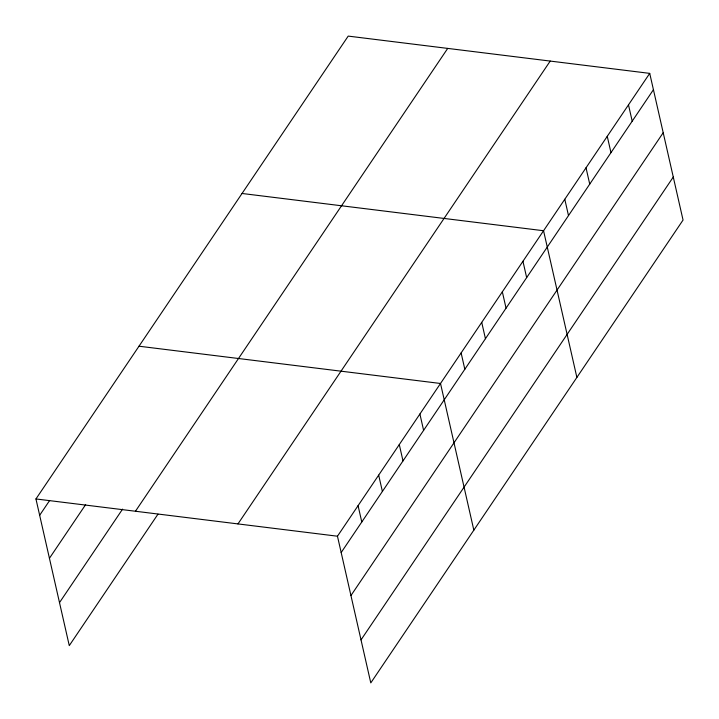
<?xml version="1.0" encoding="UTF-8"?>
<svg xmlns="http://www.w3.org/2000/svg" width="719" height="719" viewBox="0 0 719 719"><rect width="100%" height="100%" fill="white"/><g stroke="black" fill="none" stroke-linecap="round" stroke-linejoin="round"><path stroke-width="1.08" d="M157.955 514.184L69.276 645.626L35.95 498.95L348.212 36.103L649.724 73.374L683.05 220.05L370.788 682.897L337.463 536.212L649.724 73.374M39.662 515.271L49.656 500.469M49.431 558.295L85.651 504.603M59.506 602.612L122.581 509.115M135.451 511.245L447.712 48.407M237.962 523.917L550.224 61.07M341.174 552.543L653.436 89.695M350.944 595.557L663.206 132.718M361.019 639.883L673.281 177.036M242.042 193.474L543.555 230.736L576.881 377.421M139.001 346.207L440.513 383.479L473.839 530.155M35.95 498.95L337.463 536.212M628.487 104.848L632.199 121.169M607.258 136.322L610.97 152.644M586.021 167.788L589.733 184.118M564.792 199.262L568.495 215.592M522.947 261.285L526.659 277.615M502.338 291.833L506.05 308.163M481.73 322.382L485.442 338.712M461.122 352.93L464.825 369.26M419.905 414.027L423.608 430.348M399.288 444.576L403 460.897M378.679 475.124L382.391 491.445M358.071 505.664L361.783 521.994"/></g></svg>
